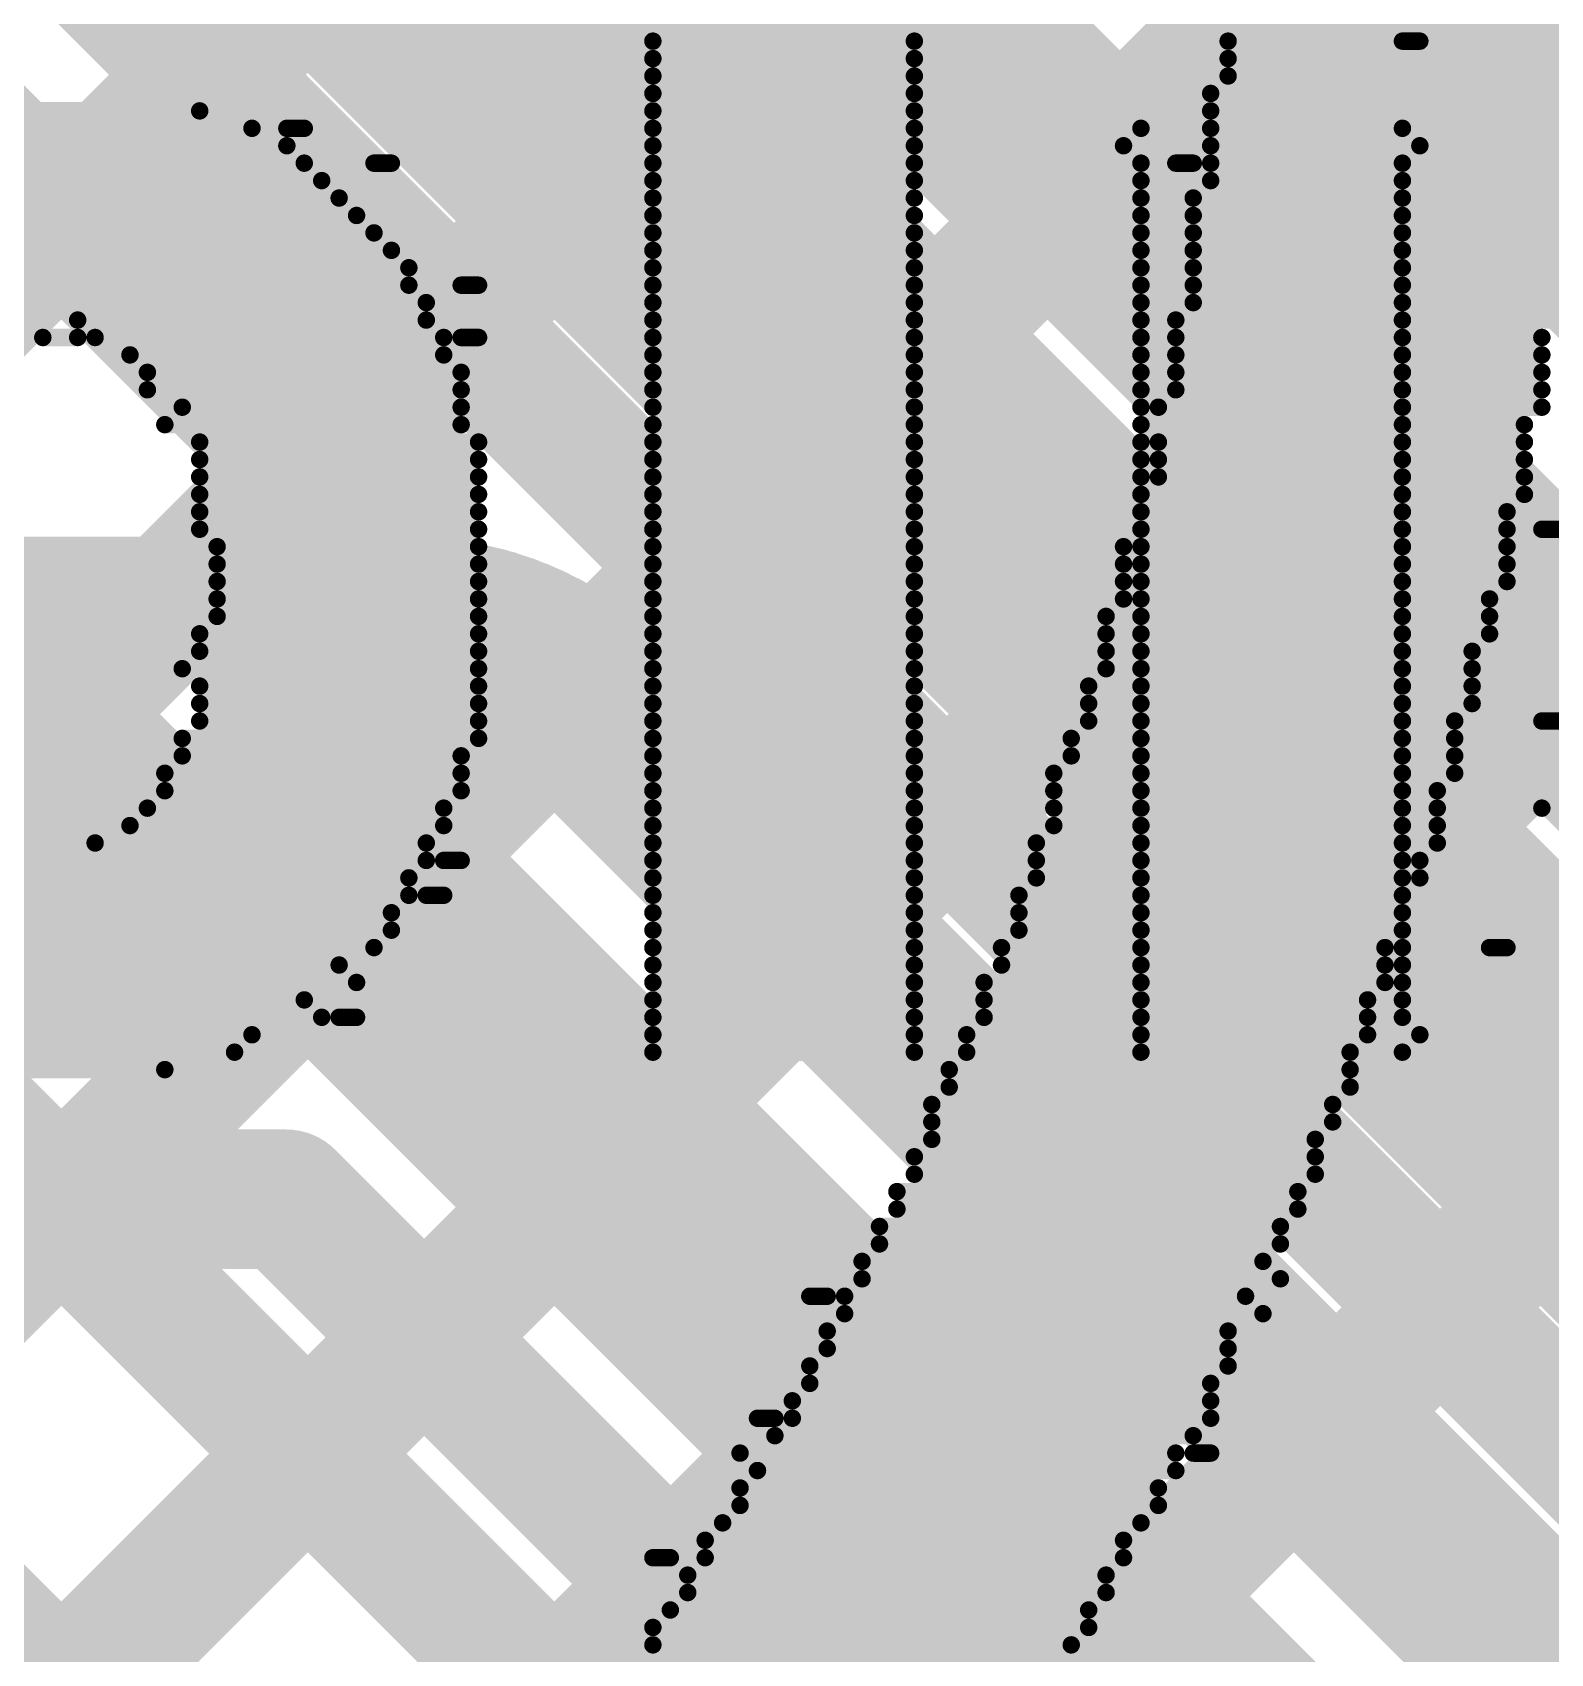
# Model space of a CAD drawing. Header units: millimetres. Extents: x 2.49 to 5.65, y 1.36 to 4.13.
# Drawn here: x 4.3824 to 4.4695, y 3.3119 to 3.4049 of the extents above; entities that cross this region are included whole.
import ezdxf

# ---------------------------------------------------------------- set-up
doc = ezdxf.new("R2010")
doc.units = ezdxf.units.MM
doc.header["$MEASUREMENT"] = 0
for name, color, linetype in [('BottomLayer', 5, 'Continuous'), ('BottomOverlay', 54, 'Continuous'), ('TopLayer', 1, 'Continuous'), ('TopOverlay', 2, 'Continuous')]:
    doc.layers.add(name, color=color, linetype=linetype)

msp = doc.modelspace()

# ---------------------------------------------------------------- linework, layer by layer
at = {"layer": 'BottomLayer', "const_width": 0.008}
for points in [[(3.6545, 2.551413), (4.892087, 3.789)], [(3.6545, 2.523129), (4.920371, 3.789)], [(3.6545, 2.551413), (4.892087, 3.789)], [(3.6545, 2.494845), (4.948655, 3.789)], [(3.6545, 2.579698), (4.863802, 3.789)], [(3.6545, 2.664551), (4.778949, 3.789)], [(3.6545, 2.636266), (4.807234, 3.789)], [(3.6545, 2.607982), (4.835518, 3.789)], [(4.087131, 3.775897), (5.085, 2.778028)], [(4.072989, 3.761755), (4.826792, 3.007952)], [(4.058847, 3.747613), (4.811863, 2.994597)], [(4.044705, 3.733471), (4.769617, 3.008559)], [(4.030563, 3.719329), (4.752972, 2.996919)], [(4.01642, 3.705186), (4.756, 2.965607)], [(4.002278, 3.691044), (4.756, 2.937322)]]:
    msp.add_lwpolyline(points, dxfattribs=at)
at = {"layer": 'BottomOverlay', "const_width": 0.001}
for points in [[(4.451, 3.405433), (4.472, 3.405433)], [(4.451, 3.404433), (4.472, 3.404433)], [(4.451, 3.403433), (4.472, 3.403433)], [(4.451, 3.402433), (4.472, 3.402433)], [(4.45, 3.401433), (4.471, 3.401433)], [(4.45, 3.400433), (4.471, 3.400433)], [(4.45, 3.399433), (4.471, 3.399433)], [(4.45, 3.398433), (4.471, 3.398433)], [(4.448, 3.397433), (4.449, 3.397433)], [(4.45, 3.397433), (4.471, 3.397433)], [(4.45, 3.396433), (4.471, 3.396433)], [(4.449, 3.395433), (4.471, 3.395433)], [(4.449, 3.394433), (4.471, 3.394433)], [(4.449, 3.393433), (4.47, 3.393433)], [(4.449, 3.392433), (4.47, 3.392433)], [(4.449, 3.391433), (4.47, 3.391433)], [(4.449, 3.390433), (4.47, 3.390433)], [(4.449, 3.389433), (4.47, 3.389433)], [(4.448, 3.388433), (4.47, 3.388433)], [(4.448, 3.387433), (4.469, 3.387433)], [(4.448, 3.386433), (4.469, 3.386433)], [(4.448, 3.385433), (4.469, 3.385433)], [(4.448, 3.384433), (4.469, 3.384433)], [(4.447, 3.383433), (4.469, 3.383433)], [(4.446, 3.382433), (4.468, 3.382433)], [(4.47, 3.382433), (4.471, 3.382433)], [(4.447, 3.381433), (4.468, 3.381433)], [(4.447, 3.380433), (4.468, 3.380433)], [(4.447, 3.379433), (4.468, 3.379433)], [(4.446, 3.378433), (4.468, 3.378433)], [(4.446, 3.377433), (4.467, 3.377433)], [(4.446, 3.376433), (4.467, 3.376433)], [(4.445, 3.375433), (4.467, 3.375433)], [(4.445, 3.374433), (4.467, 3.374433)], [(4.445, 3.373433), (4.467, 3.373433)], [(4.445, 3.372433), (4.466, 3.372433)], [(4.444, 3.371433), (4.466, 3.371433)], [(4.444, 3.370433), (4.466, 3.370433)], [(4.444, 3.369433), (4.465, 3.369433)], [(4.444, 3.368433), (4.465, 3.368433)], [(4.443, 3.367433), (4.465, 3.367433)], [(4.443, 3.366433), (4.465, 3.366433)], [(4.443, 3.365433), (4.464, 3.365433)], [(4.442, 3.364433), (4.464, 3.364433)], [(4.442, 3.363433), (4.464, 3.363433)], [(4.441, 3.362433), (4.464, 3.362433)], [(4.441, 3.361433), (4.463, 3.361433)], [(4.441, 3.360433), (4.463, 3.360433)], [(4.441, 3.359433), (4.463, 3.359433)], [(4.44, 3.358433), (4.463, 3.358433)], [(4.44, 3.357433), (4.462, 3.357433)], [(4.44, 3.356433), (4.462, 3.356433)], [(4.439, 3.355433), (4.461, 3.355433)], [(4.439, 3.354433), (4.461, 3.354433)], [(4.439, 3.353433), (4.461, 3.353433)], [(4.438, 3.352433), (4.46, 3.352433)], [(4.438, 3.351433), (4.46, 3.351433)], [(4.437, 3.350433), (4.46, 3.350433)], [(4.437, 3.349433), (4.459, 3.349433)], [(4.437, 3.348433), (4.459, 3.348433)], [(4.436, 3.347433), (4.459, 3.347433)], [(4.436, 3.346433), (4.458, 3.346433)], [(4.435, 3.345433), (4.458, 3.345433)], [(4.435, 3.344433), (4.458, 3.344433)], [(4.434, 3.343433), (4.457, 3.343433)], [(4.434, 3.342433), (4.457, 3.342433)], [(4.434, 3.341433), (4.456, 3.341433)], [(4.433, 3.340433), (4.456, 3.340433)], [(4.433, 3.339433), (4.456, 3.339433)], [(4.432, 3.338433), (4.455, 3.338433)], [(4.432, 3.337433), (4.455, 3.337433)], [(4.431, 3.336433), (4.454, 3.336433)], [(4.431, 3.335433), (4.454, 3.335433)], [(4.43, 3.334433), (4.453, 3.334433)], [(4.43, 3.333433), (4.454, 3.333433)], [(4.427, 3.332433), (4.428, 3.332433)], [(4.429, 3.332433), (4.452, 3.332433)], [(4.429, 3.331433), (4.453, 3.331433)], [(4.428, 3.330433), (4.451, 3.330433)], [(4.428, 3.329433), (4.451, 3.329433)], [(4.427, 3.328433), (4.451, 3.328433)], [(4.427, 3.327433), (4.45, 3.327433)], [(4.426, 3.326433), (4.45, 3.326433)], [(4.424, 3.325433), (4.425, 3.325433)], [(4.426, 3.325433), (4.45, 3.325433)], [(4.425, 3.324433), (4.449, 3.324433)], [(4.423, 3.323433), (4.448, 3.323433)], [(4.449, 3.323433), (4.45, 3.323433)], [(4.424, 3.322433), (4.448, 3.322433)], [(4.423, 3.321433), (4.447, 3.321433)], [(4.423, 3.320433), (4.447, 3.320433)], [(4.422, 3.319433), (4.446, 3.319433)], [(4.421, 3.318433), (4.445, 3.318433)], [(4.418, 3.317433), (4.419, 3.317433)], [(4.421, 3.317433), (4.445, 3.317433)], [(4.42, 3.316433), (4.444, 3.316433)], [(4.42, 3.315433), (4.444, 3.315433)], [(4.419, 3.314433), (4.443, 3.314433)], [(4.418, 3.313433), (4.443, 3.313433)], [(4.418, 3.312433), (4.442, 3.312433)], [(4.417, 3.311433), (4.442, 3.311433)]]:
    msp.add_lwpolyline(points, dxfattribs=at)
at = {"layer": 'BottomOverlay', "const_width": 0.0005}
for points in [[(4.45075, 3.404433, 1), (4.45125, 3.404433, 1)], [(4.45075, 3.403433, 1), (4.45125, 3.403433, 1)], [(4.45075, 3.402433, 1), (4.45125, 3.402433, 1)], [(4.44975, 3.401433, 1), (4.45025, 3.401433, 1)], [(4.44975, 3.400433, 1), (4.45025, 3.400433, 1)], [(4.44975, 3.399433, 1), (4.45025, 3.399433, 1)], [(4.44975, 3.398433, 1), (4.45025, 3.398433, 1)], [(4.44775, 3.397433, 1), (4.44825, 3.397433, 1)], [(4.44875, 3.397433, 1), (4.44925, 3.397433, 1)], [(4.44975, 3.397433, 1), (4.45025, 3.397433, 1)], [(4.44975, 3.396433, 1), (4.45025, 3.396433, 1)], [(4.44875, 3.395433, 1), (4.44925, 3.395433, 1)], [(4.44875, 3.394433, 1), (4.44925, 3.394433, 1)], [(4.44875, 3.393433, 1), (4.44925, 3.393433, 1)], [(4.44875, 3.392433, 1), (4.44925, 3.392433, 1)], [(4.44875, 3.391433, 1), (4.44925, 3.391433, 1)], [(4.44875, 3.390433, 1), (4.44925, 3.390433, 1)], [(4.44875, 3.389433, 1), (4.44925, 3.389433, 1)], [(4.44775, 3.388433, 1), (4.44825, 3.388433, 1)], [(4.44775, 3.387433, 1), (4.44825, 3.387433, 1)], [(4.46875, 3.387433, 1), (4.46925, 3.387433, 1)], [(4.44775, 3.386433, 1), (4.44825, 3.386433, 1)], [(4.46875, 3.386433, 1), (4.46925, 3.386433, 1)], [(4.44775, 3.385433, 1), (4.44825, 3.385433, 1)], [(4.46875, 3.385433, 1), (4.46925, 3.385433, 1)], [(4.44775, 3.384433, 1), (4.44825, 3.384433, 1)], [(4.46875, 3.384433, 1), (4.46925, 3.384433, 1)], [(4.44675, 3.383433, 1), (4.44725, 3.383433, 1)], [(4.46875, 3.383433, 1), (4.46925, 3.383433, 1)], [(4.44575, 3.382433, 1), (4.44625, 3.382433, 1)], [(4.46775, 3.382433, 1), (4.46825, 3.382433, 1)], [(4.44675, 3.381433, 1), (4.44725, 3.381433, 1)], [(4.46775, 3.381433, 1), (4.46825, 3.381433, 1)], [(4.44675, 3.380433, 1), (4.44725, 3.380433, 1)], [(4.46775, 3.380433, 1), (4.46825, 3.380433, 1)], [(4.44675, 3.379433, 1), (4.44725, 3.379433, 1)], [(4.46775, 3.379433, 1), (4.46825, 3.379433, 1)], [(4.44575, 3.378433, 1), (4.44625, 3.378433, 1)], [(4.46775, 3.378433, 1), (4.46825, 3.378433, 1)], [(4.44575, 3.377433, 1), (4.44625, 3.377433, 1)], [(4.46675, 3.377433, 1), (4.46725, 3.377433, 1)], [(4.44575, 3.376433, 1), (4.44625, 3.376433, 1)], [(4.46675, 3.376433, 1), (4.46725, 3.376433, 1)], [(4.44475, 3.375433, 1), (4.44525, 3.375433, 1)], [(4.46675, 3.375433, 1), (4.46725, 3.375433, 1)], [(4.44475, 3.374433, 1), (4.44525, 3.374433, 1)], [(4.46675, 3.374433, 1), (4.46725, 3.374433, 1)], [(4.44475, 3.373433, 1), (4.44525, 3.373433, 1)], [(4.46675, 3.373433, 1), (4.46725, 3.373433, 1)], [(4.44475, 3.372433, 1), (4.44525, 3.372433, 1)], [(4.46575, 3.372433, 1), (4.46625, 3.372433, 1)], [(4.44375, 3.371433, 1), (4.44425, 3.371433, 1)], [(4.46575, 3.371433, 1), (4.46625, 3.371433, 1)], [(4.44375, 3.370433, 1), (4.44425, 3.370433, 1)], [(4.46575, 3.370433, 1), (4.46625, 3.370433, 1)], [(4.44375, 3.369433, 1), (4.44425, 3.369433, 1)], [(4.46475, 3.369433, 1), (4.46525, 3.369433, 1)], [(4.44375, 3.368433, 1), (4.44425, 3.368433, 1)], [(4.46475, 3.368433, 1), (4.46525, 3.368433, 1)], [(4.44275, 3.367433, 1), (4.44325, 3.367433, 1)], [(4.46475, 3.367433, 1), (4.46525, 3.367433, 1)], [(4.44275, 3.366433, 1), (4.44325, 3.366433, 1)], [(4.46475, 3.366433, 1), (4.46525, 3.366433, 1)], [(4.44275, 3.365433, 1), (4.44325, 3.365433, 1)], [(4.46375, 3.365433, 1), (4.46425, 3.365433, 1)], [(4.44175, 3.364433, 1), (4.44225, 3.364433, 1)], [(4.46375, 3.364433, 1), (4.46425, 3.364433, 1)], [(4.44175, 3.363433, 1), (4.44225, 3.363433, 1)], [(4.46375, 3.363433, 1), (4.46425, 3.363433, 1)], [(4.44075, 3.362433, 1), (4.44125, 3.362433, 1)], [(4.46375, 3.362433, 1), (4.46425, 3.362433, 1)], [(4.44075, 3.361433, 1), (4.44125, 3.361433, 1)], [(4.46275, 3.361433, 1), (4.46325, 3.361433, 1)], [(4.44075, 3.360433, 1), (4.44125, 3.360433, 1)], [(4.46275, 3.360433, 1), (4.46325, 3.360433, 1)], [(4.44075, 3.359433, 1), (4.44125, 3.359433, 1)], [(4.46275, 3.359433, 1), (4.46325, 3.359433, 1)], [(4.43975, 3.358433, 1), (4.44025, 3.358433, 1)], [(4.46275, 3.358433, 1), (4.46325, 3.358433, 1)], [(4.43975, 3.357433, 1), (4.44025, 3.357433, 1)], [(4.46175, 3.357433, 1), (4.46225, 3.357433, 1)], [(4.43975, 3.356433, 1), (4.44025, 3.356433, 1)], [(4.46175, 3.356433, 1), (4.46225, 3.356433, 1)], [(4.43875, 3.355433, 1), (4.43925, 3.355433, 1)], [(4.46075, 3.355433, 1), (4.46125, 3.355433, 1)], [(4.43875, 3.354433, 1), (4.43925, 3.354433, 1)], [(4.46075, 3.354433, 1), (4.46125, 3.354433, 1)], [(4.43875, 3.353433, 1), (4.43925, 3.353433, 1)], [(4.46075, 3.353433, 1), (4.46125, 3.353433, 1)], [(4.43775, 3.352433, 1), (4.43825, 3.352433, 1)], [(4.45975, 3.352433, 1), (4.46025, 3.352433, 1)], [(4.43775, 3.351433, 1), (4.43825, 3.351433, 1)], [(4.45975, 3.351433, 1), (4.46025, 3.351433, 1)], [(4.43675, 3.350433, 1), (4.43725, 3.350433, 1)], [(4.45975, 3.350433, 1), (4.46025, 3.350433, 1)], [(4.43675, 3.349433, 1), (4.43725, 3.349433, 1)], [(4.45875, 3.349433, 1), (4.45925, 3.349433, 1)], [(4.43675, 3.348433, 1), (4.43725, 3.348433, 1)], [(4.45875, 3.348433, 1), (4.45925, 3.348433, 1)], [(4.43575, 3.347433, 1), (4.43625, 3.347433, 1)], [(4.45875, 3.347433, 1), (4.45925, 3.347433, 1)], [(4.43575, 3.346433, 1), (4.43625, 3.346433, 1)], [(4.45775, 3.346433, 1), (4.45825, 3.346433, 1)], [(4.43475, 3.345433, 1), (4.43525, 3.345433, 1)], [(4.45775, 3.345433, 1), (4.45825, 3.345433, 1)], [(4.43475, 3.344433, 1), (4.43525, 3.344433, 1)], [(4.45775, 3.344433, 1), (4.45825, 3.344433, 1)], [(4.43375, 3.343433, 1), (4.43425, 3.343433, 1)], [(4.45675, 3.343433, 1), (4.45725, 3.343433, 1)], [(4.43375, 3.342433, 1), (4.43425, 3.342433, 1)], [(4.45675, 3.342433, 1), (4.45725, 3.342433, 1)], [(4.43375, 3.341433, 1), (4.43425, 3.341433, 1)], [(4.45575, 3.341433, 1), (4.45625, 3.341433, 1)], [(4.43275, 3.340433, 1), (4.43325, 3.340433, 1)], [(4.45575, 3.340433, 1), (4.45625, 3.340433, 1)], [(4.43275, 3.339433, 1), (4.43325, 3.339433, 1)], [(4.45575, 3.339433, 1), (4.45625, 3.339433, 1)], [(4.43175, 3.338433, 1), (4.43225, 3.338433, 1)], [(4.45475, 3.338433, 1), (4.45525, 3.338433, 1)], [(4.43175, 3.337433, 1), (4.43225, 3.337433, 1)], [(4.45475, 3.337433, 1), (4.45525, 3.337433, 1)], [(4.43075, 3.336433, 1), (4.43125, 3.336433, 1)], [(4.45375, 3.336433, 1), (4.45425, 3.336433, 1)], [(4.43075, 3.335433, 1), (4.43125, 3.335433, 1)], [(4.45375, 3.335433, 1), (4.45425, 3.335433, 1)], [(4.42975, 3.334433, 1), (4.43025, 3.334433, 1)], [(4.45275, 3.334433, 1), (4.45325, 3.334433, 1)], [(4.42975, 3.333433, 1), (4.43025, 3.333433, 1)], [(4.45375, 3.333433, 1), (4.45425, 3.333433, 1)], [(4.42675, 3.332433, 1), (4.42725, 3.332433, 1)], [(4.42775, 3.332433, 1), (4.42825, 3.332433, 1)], [(4.42875, 3.332433, 1), (4.42925, 3.332433, 1)], [(4.45175, 3.332433, 1), (4.45225, 3.332433, 1)], [(4.42875, 3.331433, 1), (4.42925, 3.331433, 1)], [(4.45275, 3.331433, 1), (4.45325, 3.331433, 1)], [(4.42775, 3.330433, 1), (4.42825, 3.330433, 1)], [(4.45075, 3.330433, 1), (4.45125, 3.330433, 1)], [(4.42775, 3.329433, 1), (4.42825, 3.329433, 1)], [(4.45075, 3.329433, 1), (4.45125, 3.329433, 1)], [(4.42675, 3.328433, 1), (4.42725, 3.328433, 1)], [(4.45075, 3.328433, 1), (4.45125, 3.328433, 1)], [(4.42675, 3.327433, 1), (4.42725, 3.327433, 1)], [(4.44975, 3.327433, 1), (4.45025, 3.327433, 1)], [(4.42575, 3.326433, 1), (4.42625, 3.326433, 1)], [(4.44975, 3.326433, 1), (4.45025, 3.326433, 1)], [(4.42375, 3.325433, 1), (4.42425, 3.325433, 1)], [(4.42475, 3.325433, 1), (4.42525, 3.325433, 1)], [(4.42575, 3.325433, 1), (4.42625, 3.325433, 1)], [(4.44975, 3.325433, 1), (4.45025, 3.325433, 1)], [(4.42475, 3.324433, 1), (4.42525, 3.324433, 1)], [(4.44875, 3.324433, 1), (4.44925, 3.324433, 1)], [(4.42275, 3.323433, 1), (4.42325, 3.323433, 1)], [(4.44775, 3.323433, 1), (4.44825, 3.323433, 1)], [(4.44875, 3.323433, 1), (4.44925, 3.323433, 1)], [(4.44975, 3.323433, 1), (4.45025, 3.323433, 1)], [(4.42375, 3.322433, 1), (4.42425, 3.322433, 1)], [(4.44775, 3.322433, 1), (4.44825, 3.322433, 1)], [(4.42275, 3.321433, 1), (4.42325, 3.321433, 1)], [(4.44675, 3.321433, 1), (4.44725, 3.321433, 1)], [(4.42275, 3.320433, 1), (4.42325, 3.320433, 1)], [(4.44675, 3.320433, 1), (4.44725, 3.320433, 1)], [(4.42175, 3.319433, 1), (4.42225, 3.319433, 1)], [(4.44575, 3.319433, 1), (4.44625, 3.319433, 1)], [(4.42075, 3.318433, 1), (4.42125, 3.318433, 1)], [(4.44475, 3.318433, 1), (4.44525, 3.318433, 1)], [(4.41775, 3.317433, 1), (4.41825, 3.317433, 1)], [(4.41875, 3.317433, 1), (4.41925, 3.317433, 1)], [(4.42075, 3.317433, 1), (4.42125, 3.317433, 1)], [(4.44475, 3.317433, 1), (4.44525, 3.317433, 1)], [(4.41975, 3.316433, 1), (4.42025, 3.316433, 1)], [(4.44375, 3.316433, 1), (4.44425, 3.316433, 1)], [(4.41975, 3.315433, 1), (4.42025, 3.315433, 1)], [(4.44375, 3.315433, 1), (4.44425, 3.315433, 1)], [(4.41875, 3.314433, 1), (4.41925, 3.314433, 1)], [(4.44275, 3.314433, 1), (4.44325, 3.314433, 1)], [(4.41775, 3.313433, 1), (4.41825, 3.313433, 1)], [(4.44275, 3.313433, 1), (4.44325, 3.313433, 1)], [(4.41775, 3.312433, 1), (4.41825, 3.312433, 1)], [(4.44175, 3.312433, 1), (4.44225, 3.312433, 1)]]:
    msp.add_lwpolyline(points, format="xyb", close=True, dxfattribs=at)
at = {"layer": 'TopLayer'}
for points, const_width in [([(4.444776, 3.398258), (4.944518, 3.898)], 0.008), ([(4.458918, 3.384116), (4.972802, 3.898)], 0.008), ([(4.47306, 3.369973), (5.001087, 3.898)], 0.008), ([(4.47306, 3.369973), (5.001087, 3.898)], 0.008), ([(4.001631, 3.861397), (4.918071, 2.944957)], 0.008), ([(4.327528, 3.515506), (4.834258, 3.008776)], 0.008), ([(4.315488, 3.503504), (4.832992, 2.986)], 0.012), ([(4.291671, 3.486504), (4.406337, 3.371839)], 0.008), ([(4.308447, 3.486504), (4.810216, 2.984734)], 0.008), ([(4.361949, 3.372), (4.39245, 3.4025)], 0.008), ([(4.390234, 3.372), (4.406592, 3.388358)], 0.008), ([(4.414716, 3.368198), (4.420734, 3.374216)], 0.008), ([(3.623028, 3.372), (4.404, 3.372)], 0.008), ([(4.41604, 3.367002), (4.774266, 3.008776)], 0.008), ([(4.428922, 3.35412), (4.434876, 3.360074)], 0.008), ([(3.33, 3.355), (4.404, 3.355)], 0.012), ([(4.404, 3.355), (4.773, 2.986)], 0.012), ([(4.443064, 3.339977), (4.449019, 3.345932)], 0.008), ([(4.443064, 3.339977), (4.449019, 3.345932)], 0.008), ([(3.33, 3.338), (4.396958, 3.338)], 0.008), ([(3.991475, 2.944957), (4.384518, 3.338)], 0.008), ([(4.355322, 3.338), (4.748366, 2.944957)], 0.008), ([(4.383607, 3.338), (4.77665, 2.944957)], 0.008), ([(4.396958, 3.338), (4.750224, 2.984734)], 0.008), ([(4.457206, 3.325835), (4.463161, 3.33179)], 0.008), ([(4.019759, 2.944957), (4.40488, 3.330078)], 0.008), ([(4.471348, 3.311693), (4.477303, 3.317648)], 0.008), ([(4.048043, 2.944957), (4.419022, 3.315936)], 0.008), ([(4.048043, 2.944957), (4.419022, 3.315936)], 0.008)]:
    msp.add_lwpolyline(points, dxfattribs=dict(at, const_width=const_width))
for points, const_width in [([(4.39045, 3.4025, 1), (4.39445, 3.4025, 1)], 0.004), ([(4.442776, 3.398258, 1), (4.446776, 3.398258, 1)], 0.004), ([(4.404592, 3.388358, 1), (4.408592, 3.388358, 1)], 0.004), ([(4.456918, 3.384116, 1), (4.460918, 3.384116, 1)], 0.004), ([(4.418734, 3.374216, 1), (4.422734, 3.374216, 1)], 0.004), ([(4.388234, 3.372, 1), (4.392234, 3.372, 1)], 0.004), ([(4.402, 3.372, 1), (4.406, 3.372, 1)], 0.004), ([(4.402, 3.372, 1), (4.406, 3.372, 1)], 0.004), ([(4.402, 3.372, 1), (4.406, 3.372, 1)], 0.004), ([(4.404337, 3.371839, 1), (4.408337, 3.371839, 1)], 0.004), ([(4.47106, 3.369973, 1), (4.47506, 3.369973, 1)], 0.004), ([(4.47106, 3.369973, 1), (4.47506, 3.369973, 1)], 0.004), ([(4.412716, 3.368198, 1), (4.416716, 3.368198, 1)], 0.004), ([(4.414021, 3.367021, 1), (4.418021, 3.367021, 1)], 0.004), ([(4.41404, 3.367002, 1), (4.41804, 3.367002, 1)], 0.004), ([(4.41404, 3.367002, 1), (4.41804, 3.367002, 1)], 0.004), ([(4.432876, 3.360074, 1), (4.436876, 3.360074, 1)], 0.004), ([(4.401, 3.355, 1), (4.407, 3.355, 1)], 0.006), ([(4.401, 3.355, 1), (4.407, 3.355, 1)], 0.006), ([(4.426922, 3.35412, 1), (4.430922, 3.35412, 1)], 0.004), ([(4.447019, 3.345932, 1), (4.451018, 3.345932, 1)], 0.004), ([(4.447019, 3.345932, 1), (4.451018, 3.345932, 1)], 0.004), ([(4.441064, 3.339977, 1), (4.445064, 3.339977, 1)], 0.004), ([(4.441064, 3.339977, 1), (4.445064, 3.339977, 1)], 0.004), ([(4.381607, 3.338, 1), (4.385607, 3.338, 1)], 0.004), ([(4.382518, 3.338, 1), (4.386518, 3.338, 1)], 0.004), ([(4.394958, 3.338, 1), (4.398958, 3.338, 1)], 0.004), ([(4.394958, 3.338, 1), (4.398958, 3.338, 1)], 0.004), ([(4.461161, 3.33179, 1), (4.465161, 3.33179, 1)], 0.004), ([(4.40288, 3.330078, 1), (4.40688, 3.330078, 1)], 0.004), ([(4.455206, 3.325835, 1), (4.459206, 3.325835, 1)], 0.004), ([(4.417022, 3.315936, 1), (4.421023, 3.315936, 1)], 0.004), ([(4.417022, 3.315936, 1), (4.421023, 3.315936, 1)], 0.004), ([(4.469348, 3.311693, 1), (4.473348, 3.311693, 1)], 0.004)]:
    msp.add_lwpolyline(points, format="xyb", close=True, dxfattribs=dict(at, const_width=const_width))
at = {"layer": 'TopLayer', "const_width": 0.008}
for points in [[(4.404, 3.372, -0.198912), (4.416021, 3.367021)], [(4.404, 3.372, -0.199327), (4.41604, 3.367002)]]:
    msp.add_lwpolyline(points, format="xyb", dxfattribs=at)
at = {"layer": 'TopOverlay', "const_width": 0.001}
for points in [[(4.418, 3.405433), (4.433, 3.405433)], [(4.418, 3.404433), (4.433, 3.404433)], [(4.461, 3.404433), (4.462, 3.404433)], [(4.418, 3.403433), (4.433, 3.403433)], [(4.418, 3.402433), (4.433, 3.402433)], [(4.418, 3.401433), (4.433, 3.401433)], [(4.38, 3.400433), (4.392, 3.400433)], [(4.418, 3.400433), (4.433, 3.400433)], [(4.377, 3.399433), (4.395, 3.399433)], [(4.397, 3.399433), (4.398, 3.399433)], [(4.418, 3.399433), (4.433, 3.399433)], [(4.446, 3.399433), (4.461, 3.399433)], [(4.375, 3.398433), (4.397, 3.398433)], [(4.418, 3.398433), (4.433, 3.398433)], [(4.445, 3.398433), (4.462, 3.398433)], [(4.374, 3.397433), (4.398, 3.397433)], [(4.402, 3.397433), (4.403, 3.397433)], [(4.418, 3.397433), (4.433, 3.397433)], [(4.446, 3.397433), (4.461, 3.397433)], [(4.373, 3.396433), (4.399, 3.396433)], [(4.418, 3.396433), (4.433, 3.396433)], [(4.446, 3.396433), (4.461, 3.396433)], [(4.371, 3.395433), (4.4, 3.395433)], [(4.418, 3.395433), (4.433, 3.395433)], [(4.446, 3.395433), (4.461, 3.395433)], [(4.356, 3.394433), (4.401, 3.394433)], [(4.418, 3.394433), (4.433, 3.394433)], [(4.446, 3.394433), (4.461, 3.394433)], [(4.356, 3.393433), (4.402, 3.393433)], [(4.418, 3.393433), (4.433, 3.393433)], [(4.446, 3.393433), (4.461, 3.393433)], [(4.356, 3.392433), (4.403, 3.392433)], [(4.418, 3.392433), (4.433, 3.392433)], [(4.446, 3.392433), (4.461, 3.392433)], [(4.356, 3.391433), (4.404, 3.391433)], [(4.418, 3.391433), (4.433, 3.391433)], [(4.446, 3.391433), (4.461, 3.391433)], [(4.356, 3.390433), (4.404, 3.390433)], [(4.407, 3.390433), (4.408, 3.390433)], [(4.418, 3.390433), (4.433, 3.390433)], [(4.446, 3.390433), (4.461, 3.390433)], [(4.356, 3.389433), (4.405, 3.389433)], [(4.418, 3.389433), (4.433, 3.389433)], [(4.446, 3.389433), (4.461, 3.389433)], [(4.385, 3.388433), (4.405, 3.388433)], [(4.418, 3.388433), (4.433, 3.388433)], [(4.446, 3.388433), (4.461, 3.388433)], [(4.383, 3.387433), (4.385, 3.387433)], [(4.386, 3.387433), (4.406, 3.387433)], [(4.407, 3.387433), (4.408, 3.387433)], [(4.418, 3.387433), (4.433, 3.387433)], [(4.446, 3.387433), (4.461, 3.387433)], [(4.388, 3.386433), (4.406, 3.386433)], [(4.418, 3.386433), (4.433, 3.386433)], [(4.446, 3.386433), (4.461, 3.386433)], [(4.389, 3.385433), (4.407, 3.385433)], [(4.418, 3.385433), (4.433, 3.385433)], [(4.446, 3.385433), (4.461, 3.385433)], [(4.389, 3.384433), (4.407, 3.384433)], [(4.418, 3.384433), (4.433, 3.384433)], [(4.446, 3.384433), (4.461, 3.384433)], [(4.391, 3.383433), (4.407, 3.383433)], [(4.418, 3.383433), (4.433, 3.383433)], [(4.446, 3.383433), (4.461, 3.383433)], [(4.39, 3.382433), (4.407, 3.382433)], [(4.418, 3.382433), (4.433, 3.382433)], [(4.446, 3.382433), (4.461, 3.382433)], [(4.392, 3.381433), (4.408, 3.381433)], [(4.418, 3.381433), (4.433, 3.381433)], [(4.446, 3.381433), (4.461, 3.381433)], [(4.392, 3.380433), (4.408, 3.380433)], [(4.418, 3.380433), (4.433, 3.380433)], [(4.446, 3.380433), (4.461, 3.380433)], [(4.392, 3.379433), (4.408, 3.379433)], [(4.418, 3.379433), (4.433, 3.379433)], [(4.446, 3.379433), (4.461, 3.379433)], [(4.392, 3.378433), (4.408, 3.378433)], [(4.418, 3.378433), (4.433, 3.378433)], [(4.446, 3.378433), (4.461, 3.378433)], [(4.392, 3.377433), (4.408, 3.377433)], [(4.418, 3.377433), (4.433, 3.377433)], [(4.446, 3.377433), (4.461, 3.377433)], [(4.392, 3.376433), (4.408, 3.376433)], [(4.418, 3.376433), (4.433, 3.376433)], [(4.446, 3.376433), (4.461, 3.376433)], [(4.469, 3.376433), (4.47, 3.376433)], [(4.393, 3.375433), (4.408, 3.375433)], [(4.418, 3.375433), (4.433, 3.375433)], [(4.446, 3.375433), (4.461, 3.375433)], [(4.393, 3.374433), (4.408, 3.374433)], [(4.418, 3.374433), (4.433, 3.374433)], [(4.446, 3.374433), (4.461, 3.374433)], [(4.393, 3.373433), (4.408, 3.373433)], [(4.418, 3.373433), (4.433, 3.373433)], [(4.446, 3.373433), (4.461, 3.373433)], [(4.393, 3.372433), (4.408, 3.372433)], [(4.418, 3.372433), (4.433, 3.372433)], [(4.446, 3.372433), (4.461, 3.372433)], [(4.393, 3.371433), (4.408, 3.371433)], [(4.418, 3.371433), (4.433, 3.371433)], [(4.446, 3.371433), (4.461, 3.371433)], [(4.392, 3.370433), (4.408, 3.370433)], [(4.418, 3.370433), (4.433, 3.370433)], [(4.446, 3.370433), (4.461, 3.370433)], [(4.392, 3.369433), (4.408, 3.369433)], [(4.418, 3.369433), (4.433, 3.369433)], [(4.446, 3.369433), (4.461, 3.369433)], [(4.391, 3.368433), (4.408, 3.368433)], [(4.418, 3.368433), (4.433, 3.368433)], [(4.446, 3.368433), (4.461, 3.368433)], [(4.392, 3.367433), (4.408, 3.367433)], [(4.418, 3.367433), (4.433, 3.367433)], [(4.446, 3.367433), (4.461, 3.367433)], [(4.47, 3.367433), (4.471, 3.367433)], [(4.392, 3.366433), (4.408, 3.366433)], [(4.418, 3.366433), (4.433, 3.366433)], [(4.446, 3.366433), (4.461, 3.366433)], [(4.392, 3.365433), (4.408, 3.365433)], [(4.418, 3.365433), (4.433, 3.365433)], [(4.446, 3.365433), (4.461, 3.365433)], [(4.469, 3.365433), (4.47, 3.365433)], [(4.391, 3.364433), (4.408, 3.364433)], [(4.418, 3.364433), (4.433, 3.364433)], [(4.446, 3.364433), (4.461, 3.364433)], [(4.391, 3.363433), (4.407, 3.363433)], [(4.418, 3.363433), (4.433, 3.363433)], [(4.446, 3.363433), (4.461, 3.363433)], [(4.47, 3.363433), (4.486, 3.363433)], [(4.39, 3.362433), (4.407, 3.362433)], [(4.418, 3.362433), (4.433, 3.362433)], [(4.446, 3.362433), (4.461, 3.362433)], [(4.47, 3.362433), (4.486, 3.362433)], [(4.39, 3.361433), (4.407, 3.361433)], [(4.418, 3.361433), (4.433, 3.361433)], [(4.446, 3.361433), (4.461, 3.361433)], [(4.47, 3.361433), (4.486, 3.361433)], [(4.389, 3.360433), (4.406, 3.360433)], [(4.418, 3.360433), (4.433, 3.360433)], [(4.446, 3.360433), (4.461, 3.360433)], [(4.469, 3.360433), (4.487, 3.360433)], [(4.388, 3.359433), (4.406, 3.359433)], [(4.418, 3.359433), (4.433, 3.359433)], [(4.446, 3.359433), (4.461, 3.359433)], [(4.386, 3.358433), (4.405, 3.358433)], [(4.418, 3.358433), (4.433, 3.358433)], [(4.446, 3.358433), (4.461, 3.358433)], [(4.356, 3.357433), (4.405, 3.357433)], [(4.406, 3.357433), (4.407, 3.357433)], [(4.418, 3.357433), (4.433, 3.357433)], [(4.446, 3.357433), (4.461, 3.357433)], [(4.356, 3.356433), (4.404, 3.356433)], [(4.418, 3.356433), (4.433, 3.356433)], [(4.446, 3.356433), (4.461, 3.356433)], [(4.356, 3.355433), (4.404, 3.355433)], [(4.405, 3.355433), (4.406, 3.355433)], [(4.418, 3.355433), (4.433, 3.355433)], [(4.446, 3.355433), (4.461, 3.355433)], [(4.356, 3.354433), (4.403, 3.354433)], [(4.418, 3.354433), (4.433, 3.354433)], [(4.446, 3.354433), (4.461, 3.354433)], [(4.356, 3.353433), (4.403, 3.353433)], [(4.418, 3.353433), (4.433, 3.353433)], [(4.446, 3.353433), (4.461, 3.353433)], [(4.356, 3.352433), (4.402, 3.352433)], [(4.418, 3.352433), (4.433, 3.352433)], [(4.446, 3.352433), (4.461, 3.352433)], [(4.466, 3.352433), (4.467, 3.352433)], [(4.356, 3.351433), (4.4, 3.351433)], [(4.418, 3.351433), (4.433, 3.351433)], [(4.446, 3.351433), (4.461, 3.351433)], [(4.372, 3.350433), (4.401, 3.350433)], [(4.418, 3.350433), (4.433, 3.350433)], [(4.446, 3.350433), (4.461, 3.350433)], [(4.373, 3.349433), (4.398, 3.349433)], [(4.418, 3.349433), (4.433, 3.349433)], [(4.446, 3.349433), (4.461, 3.349433)], [(4.375, 3.348433), (4.399, 3.348433)], [(4.4, 3.348433), (4.401, 3.348433)], [(4.418, 3.348433), (4.433, 3.348433)], [(4.446, 3.348433), (4.461, 3.348433)], [(4.376, 3.347433), (4.395, 3.347433)], [(4.418, 3.347433), (4.433, 3.347433)], [(4.446, 3.347433), (4.462, 3.347433)], [(4.378, 3.346433), (4.394, 3.346433)], [(4.418, 3.346433), (4.433, 3.346433)], [(4.446, 3.346433), (4.461, 3.346433)], [(4.381, 3.345433), (4.39, 3.345433)]]:
    msp.add_lwpolyline(points, dxfattribs=at)
at = {"layer": 'TopOverlay', "const_width": 0.0005}
for points in [[(4.41775, 3.404433, 1), (4.41825, 3.404433, 1)], [(4.43275, 3.404433, 1), (4.43325, 3.404433, 1)], [(4.46075, 3.404433, 1), (4.46125, 3.404433, 1)], [(4.46175, 3.404433, 1), (4.46225, 3.404433, 1)], [(4.41775, 3.403433, 1), (4.41825, 3.403433, 1)], [(4.43275, 3.403433, 1), (4.43325, 3.403433, 1)], [(4.41775, 3.402433, 1), (4.41825, 3.402433, 1)], [(4.43275, 3.402433, 1), (4.43325, 3.402433, 1)], [(4.41775, 3.401433, 1), (4.41825, 3.401433, 1)], [(4.43275, 3.401433, 1), (4.43325, 3.401433, 1)], [(4.39175, 3.400433, 1), (4.39225, 3.400433, 1)], [(4.41775, 3.400433, 1), (4.41825, 3.400433, 1)], [(4.43275, 3.400433, 1), (4.43325, 3.400433, 1)], [(4.39475, 3.399433, 1), (4.39525, 3.399433, 1)], [(4.39675, 3.399433, 1), (4.39725, 3.399433, 1)], [(4.39775, 3.399433, 1), (4.39825, 3.399433, 1)], [(4.41775, 3.399433, 1), (4.41825, 3.399433, 1)], [(4.43275, 3.399433, 1), (4.43325, 3.399433, 1)], [(4.44575, 3.399433, 1), (4.44625, 3.399433, 1)], [(4.46075, 3.399433, 1), (4.46125, 3.399433, 1)], [(4.39675, 3.398433, 1), (4.39725, 3.398433, 1)], [(4.41775, 3.398433, 1), (4.41825, 3.398433, 1)], [(4.43275, 3.398433, 1), (4.43325, 3.398433, 1)], [(4.44475, 3.398433, 1), (4.44525, 3.398433, 1)], [(4.46175, 3.398433, 1), (4.46225, 3.398433, 1)], [(4.39775, 3.397433, 1), (4.39825, 3.397433, 1)], [(4.40175, 3.397433, 1), (4.40225, 3.397433, 1)], [(4.40275, 3.397433, 1), (4.40325, 3.397433, 1)], [(4.41775, 3.397433, 1), (4.41825, 3.397433, 1)], [(4.43275, 3.397433, 1), (4.43325, 3.397433, 1)], [(4.44575, 3.397433, 1), (4.44625, 3.397433, 1)], [(4.46075, 3.397433, 1), (4.46125, 3.397433, 1)], [(4.39875, 3.396433, 1), (4.39925, 3.396433, 1)], [(4.41775, 3.396433, 1), (4.41825, 3.396433, 1)], [(4.43275, 3.396433, 1), (4.43325, 3.396433, 1)], [(4.44575, 3.396433, 1), (4.44625, 3.396433, 1)], [(4.46075, 3.396433, 1), (4.46125, 3.396433, 1)], [(4.39975, 3.395433, 1), (4.40025, 3.395433, 1)], [(4.41775, 3.395433, 1), (4.41825, 3.395433, 1)], [(4.43275, 3.395433, 1), (4.43325, 3.395433, 1)], [(4.44575, 3.395433, 1), (4.44625, 3.395433, 1)], [(4.46075, 3.395433, 1), (4.46125, 3.395433, 1)], [(4.40075, 3.394433, 1), (4.40125, 3.394433, 1)], [(4.41775, 3.394433, 1), (4.41825, 3.394433, 1)], [(4.43275, 3.394433, 1), (4.43325, 3.394433, 1)], [(4.44575, 3.394433, 1), (4.44625, 3.394433, 1)], [(4.46075, 3.394433, 1), (4.46125, 3.394433, 1)], [(4.40175, 3.393433, 1), (4.40225, 3.393433, 1)], [(4.41775, 3.393433, 1), (4.41825, 3.393433, 1)], [(4.43275, 3.393433, 1), (4.43325, 3.393433, 1)], [(4.44575, 3.393433, 1), (4.44625, 3.393433, 1)], [(4.46075, 3.393433, 1), (4.46125, 3.393433, 1)], [(4.40275, 3.392433, 1), (4.40325, 3.392433, 1)], [(4.41775, 3.392433, 1), (4.41825, 3.392433, 1)], [(4.43275, 3.392433, 1), (4.43325, 3.392433, 1)], [(4.44575, 3.392433, 1), (4.44625, 3.392433, 1)], [(4.46075, 3.392433, 1), (4.46125, 3.392433, 1)], [(4.40375, 3.391433, 1), (4.40425, 3.391433, 1)], [(4.41775, 3.391433, 1), (4.41825, 3.391433, 1)], [(4.43275, 3.391433, 1), (4.43325, 3.391433, 1)], [(4.44575, 3.391433, 1), (4.44625, 3.391433, 1)], [(4.46075, 3.391433, 1), (4.46125, 3.391433, 1)], [(4.40375, 3.390433, 1), (4.40425, 3.390433, 1)], [(4.40675, 3.390433, 1), (4.40725, 3.390433, 1)], [(4.40775, 3.390433, 1), (4.40825, 3.390433, 1)], [(4.41775, 3.390433, 1), (4.41825, 3.390433, 1)], [(4.43275, 3.390433, 1), (4.43325, 3.390433, 1)], [(4.44575, 3.390433, 1), (4.44625, 3.390433, 1)], [(4.46075, 3.390433, 1), (4.46125, 3.390433, 1)], [(4.40475, 3.389433, 1), (4.40525, 3.389433, 1)], [(4.41775, 3.389433, 1), (4.41825, 3.389433, 1)], [(4.43275, 3.389433, 1), (4.43325, 3.389433, 1)], [(4.44575, 3.389433, 1), (4.44625, 3.389433, 1)], [(4.46075, 3.389433, 1), (4.46125, 3.389433, 1)], [(4.38475, 3.388433, 1), (4.38525, 3.388433, 1)], [(4.40475, 3.388433, 1), (4.40525, 3.388433, 1)], [(4.41775, 3.388433, 1), (4.41825, 3.388433, 1)], [(4.43275, 3.388433, 1), (4.43325, 3.388433, 1)], [(4.44575, 3.388433, 1), (4.44625, 3.388433, 1)], [(4.46075, 3.388433, 1), (4.46125, 3.388433, 1)], [(4.38275, 3.387433, 1), (4.38325, 3.387433, 1)], [(4.38475, 3.387433, 1), (4.38525, 3.387433, 1)], [(4.38575, 3.387433, 1), (4.38625, 3.387433, 1)], [(4.40575, 3.387433, 1), (4.40625, 3.387433, 1)], [(4.40675, 3.387433, 1), (4.40725, 3.387433, 1)], [(4.40775, 3.387433, 1), (4.40825, 3.387433, 1)], [(4.41775, 3.387433, 1), (4.41825, 3.387433, 1)], [(4.43275, 3.387433, 1), (4.43325, 3.387433, 1)], [(4.44575, 3.387433, 1), (4.44625, 3.387433, 1)], [(4.46075, 3.387433, 1), (4.46125, 3.387433, 1)], [(4.38775, 3.386433, 1), (4.38825, 3.386433, 1)], [(4.40575, 3.386433, 1), (4.40625, 3.386433, 1)], [(4.41775, 3.386433, 1), (4.41825, 3.386433, 1)], [(4.43275, 3.386433, 1), (4.43325, 3.386433, 1)], [(4.44575, 3.386433, 1), (4.44625, 3.386433, 1)], [(4.46075, 3.386433, 1), (4.46125, 3.386433, 1)], [(4.38875, 3.385433, 1), (4.38925, 3.385433, 1)], [(4.40675, 3.385433, 1), (4.40725, 3.385433, 1)], [(4.41775, 3.385433, 1), (4.41825, 3.385433, 1)], [(4.43275, 3.385433, 1), (4.43325, 3.385433, 1)], [(4.44575, 3.385433, 1), (4.44625, 3.385433, 1)], [(4.46075, 3.385433, 1), (4.46125, 3.385433, 1)], [(4.38875, 3.384433, 1), (4.38925, 3.384433, 1)], [(4.40675, 3.384433, 1), (4.40725, 3.384433, 1)], [(4.41775, 3.384433, 1), (4.41825, 3.384433, 1)], [(4.43275, 3.384433, 1), (4.43325, 3.384433, 1)], [(4.44575, 3.384433, 1), (4.44625, 3.384433, 1)], [(4.46075, 3.384433, 1), (4.46125, 3.384433, 1)], [(4.39075, 3.383433, 1), (4.39125, 3.383433, 1)], [(4.40675, 3.383433, 1), (4.40725, 3.383433, 1)], [(4.41775, 3.383433, 1), (4.41825, 3.383433, 1)], [(4.43275, 3.383433, 1), (4.43325, 3.383433, 1)], [(4.44575, 3.383433, 1), (4.44625, 3.383433, 1)], [(4.46075, 3.383433, 1), (4.46125, 3.383433, 1)], [(4.38975, 3.382433, 1), (4.39025, 3.382433, 1)], [(4.40675, 3.382433, 1), (4.40725, 3.382433, 1)], [(4.41775, 3.382433, 1), (4.41825, 3.382433, 1)], [(4.43275, 3.382433, 1), (4.43325, 3.382433, 1)], [(4.44575, 3.382433, 1), (4.44625, 3.382433, 1)], [(4.46075, 3.382433, 1), (4.46125, 3.382433, 1)], [(4.39175, 3.381433, 1), (4.39225, 3.381433, 1)], [(4.40775, 3.381433, 1), (4.40825, 3.381433, 1)], [(4.41775, 3.381433, 1), (4.41825, 3.381433, 1)], [(4.43275, 3.381433, 1), (4.43325, 3.381433, 1)], [(4.44575, 3.381433, 1), (4.44625, 3.381433, 1)], [(4.46075, 3.381433, 1), (4.46125, 3.381433, 1)], [(4.39175, 3.380433, 1), (4.39225, 3.380433, 1)], [(4.40775, 3.380433, 1), (4.40825, 3.380433, 1)], [(4.41775, 3.380433, 1), (4.41825, 3.380433, 1)], [(4.43275, 3.380433, 1), (4.43325, 3.380433, 1)], [(4.44575, 3.380433, 1), (4.44625, 3.380433, 1)], [(4.46075, 3.380433, 1), (4.46125, 3.380433, 1)], [(4.39175, 3.379433, 1), (4.39225, 3.379433, 1)], [(4.40775, 3.379433, 1), (4.40825, 3.379433, 1)], [(4.41775, 3.379433, 1), (4.41825, 3.379433, 1)], [(4.43275, 3.379433, 1), (4.43325, 3.379433, 1)], [(4.44575, 3.379433, 1), (4.44625, 3.379433, 1)], [(4.46075, 3.379433, 1), (4.46125, 3.379433, 1)], [(4.39175, 3.378433, 1), (4.39225, 3.378433, 1)], [(4.40775, 3.378433, 1), (4.40825, 3.378433, 1)], [(4.41775, 3.378433, 1), (4.41825, 3.378433, 1)], [(4.43275, 3.378433, 1), (4.43325, 3.378433, 1)], [(4.44575, 3.378433, 1), (4.44625, 3.378433, 1)], [(4.46075, 3.378433, 1), (4.46125, 3.378433, 1)], [(4.39175, 3.377433, 1), (4.39225, 3.377433, 1)], [(4.40775, 3.377433, 1), (4.40825, 3.377433, 1)], [(4.41775, 3.377433, 1), (4.41825, 3.377433, 1)], [(4.43275, 3.377433, 1), (4.43325, 3.377433, 1)], [(4.44575, 3.377433, 1), (4.44625, 3.377433, 1)], [(4.46075, 3.377433, 1), (4.46125, 3.377433, 1)], [(4.39175, 3.376433, 1), (4.39225, 3.376433, 1)], [(4.40775, 3.376433, 1), (4.40825, 3.376433, 1)], [(4.41775, 3.376433, 1), (4.41825, 3.376433, 1)], [(4.43275, 3.376433, 1), (4.43325, 3.376433, 1)], [(4.44575, 3.376433, 1), (4.44625, 3.376433, 1)], [(4.46075, 3.376433, 1), (4.46125, 3.376433, 1)], [(4.46875, 3.376433, 1), (4.46925, 3.376433, 1)], [(4.39275, 3.375433, 1), (4.39325, 3.375433, 1)], [(4.40775, 3.375433, 1), (4.40825, 3.375433, 1)], [(4.41775, 3.375433, 1), (4.41825, 3.375433, 1)], [(4.43275, 3.375433, 1), (4.43325, 3.375433, 1)], [(4.44575, 3.375433, 1), (4.44625, 3.375433, 1)], [(4.46075, 3.375433, 1), (4.46125, 3.375433, 1)], [(4.39275, 3.374433, 1), (4.39325, 3.374433, 1)], [(4.40775, 3.374433, 1), (4.40825, 3.374433, 1)], [(4.41775, 3.374433, 1), (4.41825, 3.374433, 1)], [(4.43275, 3.374433, 1), (4.43325, 3.374433, 1)], [(4.44575, 3.374433, 1), (4.44625, 3.374433, 1)], [(4.46075, 3.374433, 1), (4.46125, 3.374433, 1)], [(4.39275, 3.373433, 1), (4.39325, 3.373433, 1)], [(4.40775, 3.373433, 1), (4.40825, 3.373433, 1)], [(4.41775, 3.373433, 1), (4.41825, 3.373433, 1)], [(4.43275, 3.373433, 1), (4.43325, 3.373433, 1)], [(4.44575, 3.373433, 1), (4.44625, 3.373433, 1)], [(4.46075, 3.373433, 1), (4.46125, 3.373433, 1)], [(4.39275, 3.372433, 1), (4.39325, 3.372433, 1)], [(4.40775, 3.372433, 1), (4.40825, 3.372433, 1)], [(4.41775, 3.372433, 1), (4.41825, 3.372433, 1)], [(4.43275, 3.372433, 1), (4.43325, 3.372433, 1)], [(4.44575, 3.372433, 1), (4.44625, 3.372433, 1)], [(4.46075, 3.372433, 1), (4.46125, 3.372433, 1)], [(4.39275, 3.371433, 1), (4.39325, 3.371433, 1)], [(4.40775, 3.371433, 1), (4.40825, 3.371433, 1)], [(4.41775, 3.371433, 1), (4.41825, 3.371433, 1)], [(4.43275, 3.371433, 1), (4.43325, 3.371433, 1)], [(4.44575, 3.371433, 1), (4.44625, 3.371433, 1)], [(4.46075, 3.371433, 1), (4.46125, 3.371433, 1)], [(4.39175, 3.370433, 1), (4.39225, 3.370433, 1)], [(4.40775, 3.370433, 1), (4.40825, 3.370433, 1)], [(4.41775, 3.370433, 1), (4.41825, 3.370433, 1)], [(4.43275, 3.370433, 1), (4.43325, 3.370433, 1)], [(4.44575, 3.370433, 1), (4.44625, 3.370433, 1)], [(4.46075, 3.370433, 1), (4.46125, 3.370433, 1)], [(4.39175, 3.369433, 1), (4.39225, 3.369433, 1)], [(4.40775, 3.369433, 1), (4.40825, 3.369433, 1)], [(4.41775, 3.369433, 1), (4.41825, 3.369433, 1)], [(4.43275, 3.369433, 1), (4.43325, 3.369433, 1)], [(4.44575, 3.369433, 1), (4.44625, 3.369433, 1)], [(4.46075, 3.369433, 1), (4.46125, 3.369433, 1)], [(4.39075, 3.368433, 1), (4.39125, 3.368433, 1)], [(4.40775, 3.368433, 1), (4.40825, 3.368433, 1)], [(4.41775, 3.368433, 1), (4.41825, 3.368433, 1)], [(4.43275, 3.368433, 1), (4.43325, 3.368433, 1)], [(4.44575, 3.368433, 1), (4.44625, 3.368433, 1)], [(4.46075, 3.368433, 1), (4.46125, 3.368433, 1)], [(4.39175, 3.367433, 1), (4.39225, 3.367433, 1)], [(4.40775, 3.367433, 1), (4.40825, 3.367433, 1)], [(4.41775, 3.367433, 1), (4.41825, 3.367433, 1)], [(4.43275, 3.367433, 1), (4.43325, 3.367433, 1)], [(4.44575, 3.367433, 1), (4.44625, 3.367433, 1)], [(4.46075, 3.367433, 1), (4.46125, 3.367433, 1)], [(4.39175, 3.366433, 1), (4.39225, 3.366433, 1)], [(4.40775, 3.366433, 1), (4.40825, 3.366433, 1)], [(4.41775, 3.366433, 1), (4.41825, 3.366433, 1)], [(4.43275, 3.366433, 1), (4.43325, 3.366433, 1)], [(4.44575, 3.366433, 1), (4.44625, 3.366433, 1)], [(4.46075, 3.366433, 1), (4.46125, 3.366433, 1)], [(4.39175, 3.365433, 1), (4.39225, 3.365433, 1)], [(4.40775, 3.365433, 1), (4.40825, 3.365433, 1)], [(4.41775, 3.365433, 1), (4.41825, 3.365433, 1)], [(4.43275, 3.365433, 1), (4.43325, 3.365433, 1)], [(4.44575, 3.365433, 1), (4.44625, 3.365433, 1)], [(4.46075, 3.365433, 1), (4.46125, 3.365433, 1)], [(4.46875, 3.365433, 1), (4.46925, 3.365433, 1)], [(4.39075, 3.364433, 1), (4.39125, 3.364433, 1)], [(4.40775, 3.364433, 1), (4.40825, 3.364433, 1)], [(4.41775, 3.364433, 1), (4.41825, 3.364433, 1)], [(4.43275, 3.364433, 1), (4.43325, 3.364433, 1)], [(4.44575, 3.364433, 1), (4.44625, 3.364433, 1)], [(4.46075, 3.364433, 1), (4.46125, 3.364433, 1)], [(4.39075, 3.363433, 1), (4.39125, 3.363433, 1)], [(4.40675, 3.363433, 1), (4.40725, 3.363433, 1)], [(4.41775, 3.363433, 1), (4.41825, 3.363433, 1)], [(4.43275, 3.363433, 1), (4.43325, 3.363433, 1)], [(4.44575, 3.363433, 1), (4.44625, 3.363433, 1)], [(4.46075, 3.363433, 1), (4.46125, 3.363433, 1)], [(4.38975, 3.362433, 1), (4.39025, 3.362433, 1)], [(4.40675, 3.362433, 1), (4.40725, 3.362433, 1)], [(4.41775, 3.362433, 1), (4.41825, 3.362433, 1)], [(4.43275, 3.362433, 1), (4.43325, 3.362433, 1)], [(4.44575, 3.362433, 1), (4.44625, 3.362433, 1)], [(4.46075, 3.362433, 1), (4.46125, 3.362433, 1)], [(4.38975, 3.361433, 1), (4.39025, 3.361433, 1)], [(4.40675, 3.361433, 1), (4.40725, 3.361433, 1)], [(4.41775, 3.361433, 1), (4.41825, 3.361433, 1)], [(4.43275, 3.361433, 1), (4.43325, 3.361433, 1)], [(4.44575, 3.361433, 1), (4.44625, 3.361433, 1)], [(4.46075, 3.361433, 1), (4.46125, 3.361433, 1)], [(4.38875, 3.360433, 1), (4.38925, 3.360433, 1)], [(4.40575, 3.360433, 1), (4.40625, 3.360433, 1)], [(4.41775, 3.360433, 1), (4.41825, 3.360433, 1)], [(4.43275, 3.360433, 1), (4.43325, 3.360433, 1)], [(4.44575, 3.360433, 1), (4.44625, 3.360433, 1)], [(4.46075, 3.360433, 1), (4.46125, 3.360433, 1)], [(4.46875, 3.360433, 1), (4.46925, 3.360433, 1)], [(4.38775, 3.359433, 1), (4.38825, 3.359433, 1)], [(4.40575, 3.359433, 1), (4.40625, 3.359433, 1)], [(4.41775, 3.359433, 1), (4.41825, 3.359433, 1)], [(4.43275, 3.359433, 1), (4.43325, 3.359433, 1)], [(4.44575, 3.359433, 1), (4.44625, 3.359433, 1)], [(4.46075, 3.359433, 1), (4.46125, 3.359433, 1)], [(4.38575, 3.358433, 1), (4.38625, 3.358433, 1)], [(4.40475, 3.358433, 1), (4.40525, 3.358433, 1)], [(4.41775, 3.358433, 1), (4.41825, 3.358433, 1)], [(4.43275, 3.358433, 1), (4.43325, 3.358433, 1)], [(4.44575, 3.358433, 1), (4.44625, 3.358433, 1)], [(4.46075, 3.358433, 1), (4.46125, 3.358433, 1)], [(4.40475, 3.357433, 1), (4.40525, 3.357433, 1)], [(4.40575, 3.357433, 1), (4.40625, 3.357433, 1)], [(4.40675, 3.357433, 1), (4.40725, 3.357433, 1)], [(4.41775, 3.357433, 1), (4.41825, 3.357433, 1)], [(4.43275, 3.357433, 1), (4.43325, 3.357433, 1)], [(4.44575, 3.357433, 1), (4.44625, 3.357433, 1)], [(4.46075, 3.357433, 1), (4.46125, 3.357433, 1)], [(4.40375, 3.356433, 1), (4.40425, 3.356433, 1)], [(4.41775, 3.356433, 1), (4.41825, 3.356433, 1)], [(4.43275, 3.356433, 1), (4.43325, 3.356433, 1)], [(4.44575, 3.356433, 1), (4.44625, 3.356433, 1)], [(4.46075, 3.356433, 1), (4.46125, 3.356433, 1)], [(4.40375, 3.355433, 1), (4.40425, 3.355433, 1)], [(4.40475, 3.355433, 1), (4.40525, 3.355433, 1)], [(4.40575, 3.355433, 1), (4.40625, 3.355433, 1)], [(4.41775, 3.355433, 1), (4.41825, 3.355433, 1)], [(4.43275, 3.355433, 1), (4.43325, 3.355433, 1)], [(4.44575, 3.355433, 1), (4.44625, 3.355433, 1)], [(4.46075, 3.355433, 1), (4.46125, 3.355433, 1)], [(4.40275, 3.354433, 1), (4.40325, 3.354433, 1)], [(4.41775, 3.354433, 1), (4.41825, 3.354433, 1)], [(4.43275, 3.354433, 1), (4.43325, 3.354433, 1)], [(4.44575, 3.354433, 1), (4.44625, 3.354433, 1)], [(4.46075, 3.354433, 1), (4.46125, 3.354433, 1)], [(4.40275, 3.353433, 1), (4.40325, 3.353433, 1)], [(4.41775, 3.353433, 1), (4.41825, 3.353433, 1)], [(4.43275, 3.353433, 1), (4.43325, 3.353433, 1)], [(4.44575, 3.353433, 1), (4.44625, 3.353433, 1)], [(4.46075, 3.353433, 1), (4.46125, 3.353433, 1)], [(4.40175, 3.352433, 1), (4.40225, 3.352433, 1)], [(4.41775, 3.352433, 1), (4.41825, 3.352433, 1)], [(4.43275, 3.352433, 1), (4.43325, 3.352433, 1)], [(4.44575, 3.352433, 1), (4.44625, 3.352433, 1)], [(4.46075, 3.352433, 1), (4.46125, 3.352433, 1)], [(4.46575, 3.352433, 1), (4.46625, 3.352433, 1)], [(4.46675, 3.352433, 1), (4.46725, 3.352433, 1)], [(4.39975, 3.351433, 1), (4.40025, 3.351433, 1)], [(4.41775, 3.351433, 1), (4.41825, 3.351433, 1)], [(4.43275, 3.351433, 1), (4.43325, 3.351433, 1)], [(4.44575, 3.351433, 1), (4.44625, 3.351433, 1)], [(4.46075, 3.351433, 1), (4.46125, 3.351433, 1)], [(4.40075, 3.350433, 1), (4.40125, 3.350433, 1)], [(4.41775, 3.350433, 1), (4.41825, 3.350433, 1)], [(4.43275, 3.350433, 1), (4.43325, 3.350433, 1)], [(4.44575, 3.350433, 1), (4.44625, 3.350433, 1)], [(4.46075, 3.350433, 1), (4.46125, 3.350433, 1)], [(4.39775, 3.349433, 1), (4.39825, 3.349433, 1)], [(4.41775, 3.349433, 1), (4.41825, 3.349433, 1)], [(4.43275, 3.349433, 1), (4.43325, 3.349433, 1)], [(4.44575, 3.349433, 1), (4.44625, 3.349433, 1)], [(4.46075, 3.349433, 1), (4.46125, 3.349433, 1)], [(4.39875, 3.348433, 1), (4.39925, 3.348433, 1)], [(4.39975, 3.348433, 1), (4.40025, 3.348433, 1)], [(4.40075, 3.348433, 1), (4.40125, 3.348433, 1)], [(4.41775, 3.348433, 1), (4.41825, 3.348433, 1)], [(4.43275, 3.348433, 1), (4.43325, 3.348433, 1)], [(4.44575, 3.348433, 1), (4.44625, 3.348433, 1)], [(4.46075, 3.348433, 1), (4.46125, 3.348433, 1)], [(4.39475, 3.347433, 1), (4.39525, 3.347433, 1)], [(4.41775, 3.347433, 1), (4.41825, 3.347433, 1)], [(4.43275, 3.347433, 1), (4.43325, 3.347433, 1)], [(4.44575, 3.347433, 1), (4.44625, 3.347433, 1)], [(4.46175, 3.347433, 1), (4.46225, 3.347433, 1)], [(4.39375, 3.346433, 1), (4.39425, 3.346433, 1)], [(4.41775, 3.346433, 1), (4.41825, 3.346433, 1)], [(4.43275, 3.346433, 1), (4.43325, 3.346433, 1)], [(4.44575, 3.346433, 1), (4.44625, 3.346433, 1)], [(4.46075, 3.346433, 1), (4.46125, 3.346433, 1)], [(4.38975, 3.345433, 1), (4.39025, 3.345433, 1)]]:
    msp.add_lwpolyline(points, format="xyb", close=True, dxfattribs=at)

doc.saveas('drawing.dxf')
